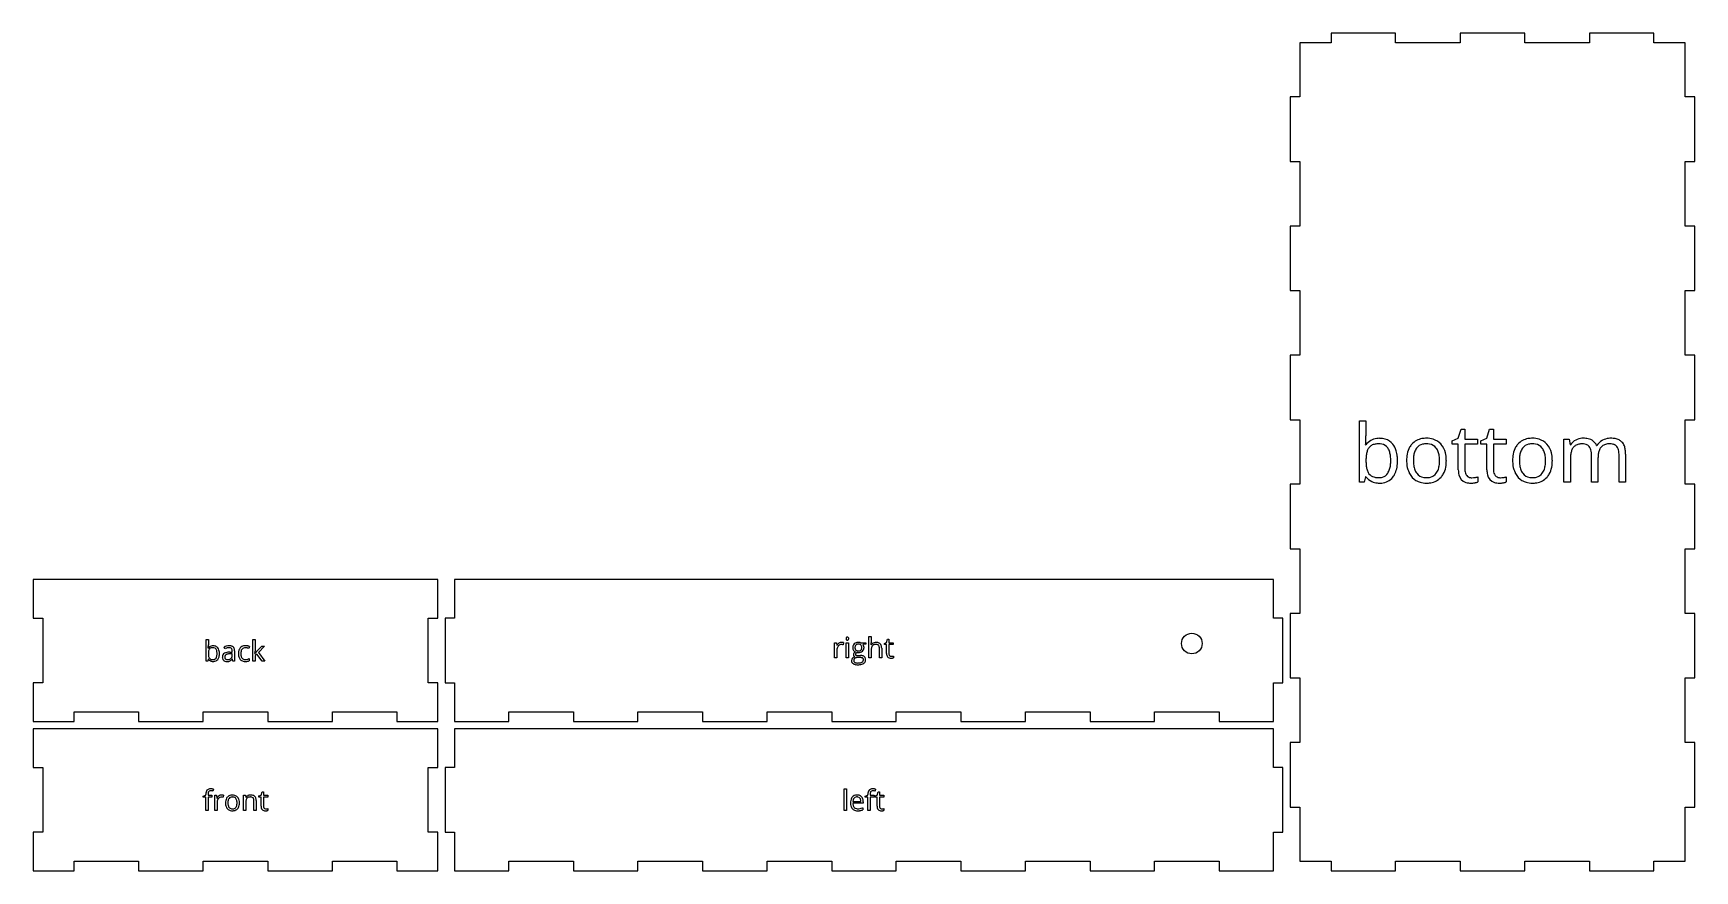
# Model space of a CAD drawing. Header units: millimetres. Extents: x 0 to 690, y 3 to 351.
import ezdxf

# ---------------------------------------------------------------- set-up
doc = ezdxf.new("R2010")
doc.units = ezdxf.units.MM
doc.header["$MEASUREMENT"] = 0
doc.layers.get('0').update_dxf_attribs({"linetype": 'CONTINUOUS'})
for name, color, linetype in [('back_labelLayer', 7, 'CONTINUOUS'), ('back_outsideCutPath', 7, 'CONTINUOUS'), ('bottom_labelLayer', 7, 'CONTINUOUS'), ('bottom_outsideCutPath', 7, 'CONTINUOUS'), ('front_labelLayer', 7, 'CONTINUOUS'), ('front_outsideCutPath', 7, 'CONTINUOUS'), ('left_labelLayer', 7, 'CONTINUOUS'), ('left_outsideCutPath', 7, 'CONTINUOUS'), ('right_labelLayer', 7, 'CONTINUOUS'), ('right_outsideCutPath', 7, 'CONTINUOUS')]:
    doc.layers.add(name, color=color, linetype=linetype)

msp = doc.modelspace()

# ---------------------------------------------------------------- linework, layer by layer
at = {"linetype": 'Continuous'}
msp.add_circle((481.14, 97.42), 4.29, dxfattribs=at)
at = {"layer": 'back_labelLayer'}
for p, q in [((71.77, 90.08), (71.77, 99.04)), ((71.77, 99.04), (72.72, 99.04)), ((72.72, 99.04), (72.72, 96.86)), ((91.18, 90.08), (91.18, 99.04)), ((91.18, 99.04), (92.12, 99.04)), ((92.12, 99.04), (92.12, 94.29)), ((72.45, 90.08), (71.77, 90.08)), ((72.66, 90.89), (72.45, 90.08)), ((72.72, 90.89), (72.66, 90.89)), ((72.68, 95.55), (72.72, 95.55)), ((79.53, 95.22), (79.24, 95.95)), ((81.59, 93.83), (82.66, 93.86)), ((82.63, 93.18), (81.68, 93.14)), ((82.63, 92.61), (82.63, 93.18)), ((82.69, 90.97), (82.65, 90.97)), ((82.66, 93.86), (82.66, 94.25)), ((82.88, 90.08), (82.69, 90.97)), ((83.59, 90.08), (82.88, 90.08)), ((83.59, 94.38), (83.59, 90.08)), ((89.77, 96.18), (89.48, 95.36)), ((89.68, 91.14), (89.68, 90.29)), ((92.12, 90.08), (91.18, 90.08)), ((92.08, 93.31), (92.12, 93.31)), ((92.84, 93.06), (92.12, 92.44)), ((92.12, 92.44), (92.12, 90.08)), ((95.07, 90.08), (92.84, 93.06)), ((92.88, 94.23), (94.92, 96.39)), ((96.05, 96.39), (93.5, 93.7)), ((93.5, 93.7), (96.23, 90.08)), ((94.92, 96.39), (96.05, 96.39)), ((96.23, 90.08), (95.07, 90.08))]:
    msp.add_line(p, q, dxfattribs=at)
for centre, radius, start, end in [((52.78, 96.85), 19.94, 358.11233, 0.04844), ((58.33, 96.66), 14.39, 355.72388, 358.12589), ((60.72, 96.5), 11.99, 355.47197, 355.65245), ((74.51, 94.3), 2.17, 95.18351, 145.1109), ((80.09, 93.24), 7.37, 177.6177, 180.0425), ((79.05, 93.21), 6.32, 179.77625, 185.70754), ((74.45, 92.12), 2.12, 215.58503, 245.83615), ((77.88, 93.36), 5.15, 171.06676, 177.8457), ((76.55, 92.96), 3.82, 185.59245, 194.20509), ((75.75, 93.7), 2.99, 160.89262, 171.23344), ((74.96, 92.54), 2.17, 193.94307, 208.02184), ((74.47, 94.15), 1.64, 143.33824, 161.256), ((74.31, 92.21), 1.44, 208.55367, 217.56049), ((74.16, 94.36), 1.27, 120.14028, 142.42492), ((74.26, 92.19), 1.39, 218.16903, 253.80472), ((74.35, 94.01), 1.66, 100.44697, 119.67007), ((74.61, 92.49), 2.52, 245.98012, 255.54561), ((74.52, 92.98), 2.22, 253.13822, 266.84833), ((74.69, 92.86), 2.9, 255.77552, 270.31855), ((74.55, 93.01), 2.69, 89.57316, 100.73243), ((74.7, 93.23), 3.27, 89.87436, 96.81452), ((74.59, 93.84), 3.08, 266.3775, 270.05105), ((74.58, 93.48), 2.21, 78.67816, 90.37493), ((74.61, 92.67), 1.91, 269.38687, 285.86308), ((74.74, 93.57), 2.92, 74.23934, 90.56237), ((74.71, 93.2), 3.24, 269.92254, 275.54813), ((74.77, 94.28), 1.39, 35.54083, 79.80113), ((74.86, 92.23), 2.26, 274.06401, 321.4081), ((74.75, 92.16), 1.38, 286.01629, 326.84972), ((74.93, 94.28), 2.19, 38.56312, 74.06705), ((74.61, 94.17), 1.59, 32.70353, 35.52403), ((74.07, 92.61), 2.2, 326.7105, 343.66616), ((74.19, 93.92), 2.08, 15.77797, 32.0151), ((72.79, 93), 3.53, 343.41712, 353.63694), ((72.81, 93.52), 3.51, 6.16487, 16.03963), ((70.69, 93.27), 5.65, 359.7681, 6.30953), ((70.86, 93.23), 5.48, 353.49346, 0.22056), ((74.54, 92.5), 2.69, 321.31614, 335.54361), ((74.43, 93.89), 2.82, 16.47093, 38.40752), ((73.68, 92.87), 3.62, 335.8306, 350.82547), ((73, 93.44), 4.32, 5.13385, 16.79735), ((71.72, 93.21), 5.61, 350.65627, 0.33802), ((71.19, 93.25), 6.14, 359.87793, 5.40939), ((80.18, 91.89), 1.65, 115.49046, 182.35682), ((80.93, 91.8), 2.41, 179.54573, 192.69495), ((80.12, 91.6), 1.57, 192.08279, 227.45207), ((80.17, 91.66), 1.65, 227.7689, 237.80503), ((81.33, 92.07), 4.41, 106.35685, 118.33498), ((80.31, 91.92), 1.94, 238.3273, 258.91837), ((81.01, 90.37), 3.39, 101.35682, 117.07988), ((82.33, 89.46), 6.41, 112.21225, 115.9641), ((81.04, 91.81), 1.51, 171.21222, 180.20582), ((80.9, 91.8), 1.37, 179.52663, 192.77868), ((80.56, 91.91), 1.02, 120.9734, 172.41799), ((80.43, 91.69), 0.891, 192.32644, 222.05801), ((80.4, 91.67), 0.852, 222.58061, 229.25462), ((80.52, 91.82), 1.04, 229.78365, 254.27246), ((81.71, 91.05), 4.7, 103.62268, 112.43197), ((80.51, 92.89), 2.94, 258.67198, 270.40476), ((80.8, 91.54), 1.47, 113.58863, 121.68047), ((81.52, 91.49), 5.02, 104.51615, 106.54899), ((81.16, 90.69), 2.39, 102.79953, 113.24331), ((80.67, 92.33), 1.58, 253.93967, 266.45336), ((81.38, 92.06), 4.43, 90.07145, 104.6521), ((81.67, 87.26), 6.57, 92.46964, 101.7065), ((80.53, 94.26), 4.3, 269.95396, 273.14906), ((80.72, 92.9), 2.15, 266.07842, 270.05894), ((81.34, 92.59), 3.11, 90.44844, 103.76655), ((81.59, 88.86), 4.26, 96.35453, 102.99531), ((80.74, 93.38), 2.63, 269.5792, 282.04137), ((80.6, 93.21), 3.25, 272.93354, 281.41388), ((81.91, 86.12), 7.02, 91.8565, 96.44785), ((80.82, 92.19), 2.21, 281.29797, 293.73139), ((80.93, 92.53), 1.76, 281.71208, 306.4594), ((81.32, 93.34), 2.36, 83.65069, 90.17535), ((81.4, 92.45), 4.04, 81.56795, 90.32491), ((81.87, 84.49), 9.34, 91.71641, 92.90959), ((81.42, 94.13), 1.56, 70.57163, 83.99289), ((80.98, 91.78), 1.76, 294.39331, 304.73712), ((81.62, 94.69), 0.971, 42.72953, 71.03803), ((81.02, 92.39), 1.6, 306.98807, 313.856), ((80.51, 92.44), 2.58, 304.84856, 314.85311), ((81.63, 93.98), 2.5, 68.22736, 81.74944), ((81.01, 92.39), 1.6, 314.18921, 347.42698), ((79.53, 93.43), 3.96, 314.74453, 321.70714), ((81.54, 94.64), 1.07, 20.40941, 41.44797), ((80.95, 94.42), 1.7, 7.82725, 20.60416), ((81.95, 94.79), 1.63, 47.86836, 68.2934), ((80.21, 92.59), 2.43, 346.91775, 0.28247), ((79.91, 94.27), 2.75, 359.6933, 8.00357), ((79.64, 92.61), 3, 359.81627, 0.0013), ((82.01, 94.89), 1.51, 19.2331, 46.67412), ((81.13, 94.56), 2.45, 6.33788, 19.68155), ((79.83, 94.4), 3.76, 359.80266, 6.65834), ((90.49, 93.23), 5.28, 169.89784, 180.3689), ((90.99, 93.19), 5.78, 179.93885, 183.98151), ((89.44, 93.05), 4.22, 183.59137, 196.35397), ((88.65, 93.57), 3.41, 153.08753, 170.10513), ((88.05, 92.62), 2.77, 196.01667, 221.13491), ((87.95, 93.9), 2.64, 138.65502, 152.68536), ((87.77, 92.42), 2.42, 221.79763, 256.80205), ((87.82, 93.99), 2.48, 101.4913, 138.31338), ((91.49, 93.22), 5.28, 174.53096, 180.15497), ((90.83, 93.18), 4.63, 179.70415, 188.07435), ((89.42, 93.45), 3.21, 160.14183, 175.13683), ((89.16, 92.94), 2.95, 187.93152, 200.38854), ((87.93, 94.04), 1.6, 114.42657, 161.66328), ((88.26, 92.6), 1.98, 200.41836, 216.63925), ((87.88, 92.33), 1.52, 216.96953, 261.3103), ((88.05, 93.53), 3.57, 256.42437, 270.48897), ((88.08, 93.54), 2.12, 88.71939, 112.56677), ((88.12, 92.75), 3.75, 89.58917, 102.17879), ((88.05, 93.11), 2.31, 260.13593, 270.2692), ((88.04, 94.8), 4, 270.26583, 286.28915), ((88.09, 95.21), 5.25, 269.96555, 272.86425), ((88.12, 93.54), 2.12, 87.67507, 89.97498), ((88.14, 92.19), 4.32, 77.77023, 89.94752), ((88.09, 92.92), 2.74, 81.69101, 87.50794), ((88.17, 93.97), 4.01, 272.59804, 282.18787), ((87.92, 91.72), 3.95, 77.29989, 81.73453), ((87.68, 90.61), 5.08, 74.78021, 77.44972), ((87.91, 91.41), 4.25, 68.32947, 74.88309), ((88.45, 92.71), 2.72, 282.03442, 296.94545), ((88.06, 91.74), 4.77, 74.67966, 77.95784), ((87.8, 95.71), 4.94, 286.04604, 292.36543), ((88.5, 93.34), 3.12, 70.09461, 74.73863), ((88.92, 94.49), 1.89, 63.50336, 70.18618), ((89.13, 94.92), 1.41, 62.92694, 63.18898), ((61.03, 95.48), 31.12, 356.03294, 356.64428), ((52.91, 96.03), 39.26, 356.02035, 356.05532), ((73.37, 94.76), 18.76, 356.63248, 357.49108), ((85.75, 94.3), 6.37, 358.27395, 359.89278), ((80.79, 94.44), 11.33, 357.50417, 358.33068), ((96.75, 90.04), 5.66, 142.32328, 144.7076), ((99.76, 87.71), 9.47, 140.4331, 142.33654), ((103.69, 84.48), 14.56, 139.2799, 140.47034), ((108.23, 80.57), 20.55, 138.34179, 139.2877)]:
    msp.add_arc(centre, radius, start, end, dxfattribs=at)
at = {"layer": 'back_outsideCutPath'}
for p, q in [((0, 124), (0, 107.91)), ((168, 124), (0, 124)), ((168, 107.91), (168, 124)), ((0, 107.91), (4, 107.91)), ((4, 107.91), (4, 81.09)), ((164, 81.09), (164, 107.91)), ((164, 107.91), (168, 107.91)), ((4, 81.09), (0, 81.09)), ((0, 81.09), (0, 65)), ((168, 81.09), (164, 81.09)), ((168, 65), (168, 81.09)), ((16.95, 65), (16.95, 69)), ((16.95, 69), (43.77, 69)), ((43.77, 69), (43.77, 65)), ((70.59, 65), (70.59, 69)), ((70.59, 69), (97.41, 69)), ((97.41, 69), (97.41, 65)), ((124.23, 65), (124.23, 69)), ((124.23, 69), (151.05, 69)), ((151.05, 69), (151.05, 65)), ((0, 65), (16.95, 65)), ((43.77, 65), (70.59, 65)), ((97.41, 65), (124.23, 65)), ((151.05, 65), (168, 65))]:
    msp.add_line(p, q, dxfattribs=at)
at = {"layer": 'bottom_labelLayer'}
for p, q in [((550.73, 164.4), (550.73, 189.93)), ((550.73, 189.93), (553.45, 189.93)), ((553.45, 189.93), (553.45, 183.73)), ((591.81, 182.71), (592.96, 186.55)), ((592.96, 186.55), (594.53, 186.55)), ((594.53, 186.55), (594.53, 182.38)), ((603.67, 182.71), (604.82, 186.55)), ((604.82, 186.55), (606.39, 186.55)), ((606.39, 186.55), (606.39, 182.38)), ((553.32, 179.99), (553.45, 179.99)), ((589.23, 181.58), (591.81, 182.71)), ((589.23, 180.27), (589.23, 181.58)), ((591.81, 180.27), (589.23, 180.27)), ((591.81, 169.57), (591.81, 180.27)), ((594.53, 182.38), (599.75, 182.38)), ((599.75, 180.27), (594.53, 180.27)), ((594.53, 180.27), (594.53, 169.68)), ((599.75, 182.38), (599.75, 180.27)), ((601.09, 181.58), (603.67, 182.71)), ((601.09, 180.27), (601.09, 181.58)), ((603.67, 180.27), (601.09, 180.27)), ((603.67, 169.57), (603.67, 180.27)), ((606.39, 182.38), (611.61, 182.38)), ((611.61, 180.27), (606.39, 180.27)), ((606.39, 180.27), (606.39, 169.68)), ((611.61, 182.38), (611.61, 180.27)), ((635.63, 164.4), (635.63, 182.38)), ((635.63, 182.38), (637.84, 182.38)), ((637.84, 182.38), (638.29, 179.92)), ((638.29, 179.92), (638.42, 179.92)), ((649.25, 179.66), (649.38, 179.66)), ((638.35, 173.83), (638.35, 164.4)), ((647.08, 164.4), (647.08, 176.1)), ((649.8, 174.44), (649.8, 164.4)), ((658.55, 164.4), (658.55, 176.1)), ((661.27, 176.13), (661.27, 164.4)), ((553.25, 166.71), (552.68, 164.4)), ((553.45, 166.71), (553.25, 166.71)), ((599.88, 166.65), (599.88, 164.56)), ((611.74, 166.65), (611.74, 164.56)), ((552.68, 164.4), (550.73, 164.4)), ((638.35, 164.4), (635.63, 164.4)), ((649.8, 164.4), (647.08, 164.4)), ((661.27, 164.4), (658.55, 164.4))]:
    msp.add_line(p, q, dxfattribs=at)
for centre, radius, start, end in [((519.37, 182.68), 34.06, 355.47169, 355.65264), ((512.47, 183.15), 40.97, 355.72387, 358.12589), ((496.67, 183.68), 56.78, 358.11231, 0.04844), ((558.53, 176.44), 6.19, 95.18352, 145.1109), ((557.55, 176.59), 3.62, 120.14029, 142.42489), ((558.08, 175.61), 4.74, 100.44693, 119.67008), ((558.64, 172.74), 7.65, 89.57313, 100.73242), ((559.07, 173.38), 9.3, 89.87433, 96.81454), ((558.74, 174.1), 6.3, 78.67812, 90.37497), ((559.18, 174.35), 8.32, 74.23933, 90.56238), ((559.28, 176.37), 3.97, 35.54084, 79.80112), ((559.73, 176.37), 6.23, 38.56313, 74.06704), ((558.31, 175.27), 8.03, 16.47093, 38.40752), ((578.12, 175.24), 7.52, 138.17595, 150.22875), ((577.87, 175.44), 7.2, 99.17593, 137.98328), ((577.93, 175.99), 4.34, 103.46853, 142.31189), ((578.57, 172.13), 10.58, 89.73263, 100.07599), ((578.48, 173.92), 6.48, 89.48059, 103.8805), ((578.57, 173.53), 6.87, 79.34533, 90.31749), ((578.71, 173.56), 9.15, 73.52228, 90.56922), ((579.1, 175.86), 4.48, 37.95776, 80.40062), ((579.25, 175.51), 7.13, 41.14456, 73.21339), ((578.22, 174.63), 8.48, 13.50143, 41.07034), ((622.14, 175.24), 7.52, 138.17595, 150.22875), ((621.88, 175.44), 7.2, 99.17593, 137.98328), ((621.95, 175.99), 4.34, 103.46853, 142.31189), ((622.59, 172.13), 10.58, 89.73263, 100.07599), ((622.5, 173.92), 6.48, 89.48059, 103.8805), ((622.59, 173.53), 6.87, 79.34533, 90.31749), ((622.73, 173.56), 9.15, 73.52228, 90.56922), ((623.11, 175.86), 4.48, 37.95776, 80.40062), ((623.26, 175.51), 7.13, 41.14456, 73.21339), ((622.24, 174.63), 8.48, 13.50143, 41.07034), ((643.03, 177.21), 5.35, 117.12096, 149.54237), ((642.37, 176.68), 3.57, 123.70204, 142.30221), ((642.72, 176.06), 4.28, 101.15464, 123.06556), ((643.58, 176.24), 6.47, 93.83433, 117.50721), ((643.24, 173.63), 6.76, 89.55733, 101.48321), ((643.73, 174.9), 7.81, 89.9662, 94.28315), ((643.3, 174.02), 6.38, 85.52381, 90.07933), ((643.82, 173.79), 8.92, 77.55723, 90.55131), ((643.48, 175.87), 4.52, 72.3601, 85.95617), ((644.01, 177.45), 2.86, 41.06107, 72.89936), ((644.65, 177.35), 5.26, 52.70271, 78.00538), ((644.94, 177.9), 4.65, 22.20979, 51.49705), ((654.31, 176.83), 5.69, 119.40418, 150.18288), ((653.79, 176.63), 3.61, 122.35973, 140.28841), ((654.94, 175.87), 6.83, 118.25842, 120.06295), ((654.94, 175.8), 6.89, 95.86351, 117.96933), ((654.19, 175.92), 4.43, 101.00323, 121.78406), ((654.72, 173.39), 7.01, 89.56214, 101.29617), ((655.17, 174.11), 8.59, 89.91969, 96.26176), ((654.78, 174.07), 6.32, 85.81444, 90.06851), ((655.25, 173.24), 9.47, 79.9361, 90.38037), ((654.95, 175.87), 4.52, 72.63954, 86.25682), ((655.47, 177.44), 2.87, 41.04081, 73.17926), ((655.88, 176.66), 5.99, 62.97233, 80.16651), ((656.54, 178.01), 4.49, 44.229, 62.62291), ((656.34, 177.93), 4.69, 19.56121, 43.31612), ((653.49, 176.86), 7.73, 7.50419, 19.96454), ((574.43, 173.42), 20.98, 177.61768, 180.04253), ((571.46, 173.34), 18.01, 179.77627, 185.70752), ((568.12, 173.74), 14.66, 171.06679, 177.84568), ((562.06, 174.72), 8.52, 160.89263, 171.23343), ((558.42, 176.01), 4.66, 143.33823, 161.25599), ((558.83, 176.05), 4.52, 32.70347, 35.52413), ((557.61, 175.35), 5.92, 15.77795, 32.01512), ((553.71, 174.2), 9.99, 6.16488, 16.03963), ((547.65, 173.51), 16.09, 359.76808, 6.30953), ((548.13, 173.38), 15.61, 353.49348, 0.22054), ((554.23, 173.99), 12.3, 5.13385, 16.79734), ((550.59, 173.31), 15.97, 350.65628, 0.33803), ((549.08, 173.44), 17.48, 359.87793, 5.40936), ((584.46, 173.5), 14.14, 169.2443, 180.38808), ((583.94, 173.35), 13.62, 179.77446, 189.09328), ((579.65, 174.45), 9.25, 150.71114, 169.46954), ((587.53, 173.47), 14.39, 173.00862, 180.24638), ((586.93, 173.34), 13.79, 179.70597, 187.91607), ((582.33, 174.13), 9.15, 162.06531, 173.16749), ((578.99, 175.24), 5.63, 142.90256, 162.37497), ((578.18, 175.21), 5.61, 20.0257, 37.43505), ((575.4, 174.19), 8.56, 7.74399, 20.06901), ((570.43, 173.48), 13.59, 359.70757, 7.89726), ((569.67, 173.36), 14.35, 353.53631, 0.20141), ((574.26, 173.59), 12.57, 1.12772, 13.88), ((572.77, 173.31), 14.07, 349.1762, 0.38627), ((570.85, 173.41), 15.98, 359.9919, 1.542), ((628.47, 173.5), 14.14, 169.2443, 180.38808), ((627.96, 173.35), 13.62, 179.77446, 189.09328), ((623.67, 174.45), 9.25, 150.71114, 169.46954), ((631.55, 173.47), 14.39, 173.00862, 180.24638), ((630.95, 173.34), 13.79, 179.70597, 187.91607), ((626.35, 174.13), 9.15, 162.06531, 173.16749), ((623.01, 175.24), 5.63, 142.90256, 162.37497), ((622.19, 175.21), 5.61, 20.0257, 37.43505), ((619.42, 174.19), 8.56, 7.74399, 20.06901), ((614.44, 173.48), 13.59, 359.70757, 7.89726), ((613.69, 173.36), 14.35, 353.53631, 0.20141), ((618.28, 173.59), 12.57, 1.12772, 13.88), ((616.79, 173.31), 14.07, 349.1762, 0.38627), ((614.87, 173.41), 15.98, 359.9919, 1.542), ((657.31, 173.84), 18.96, 178.09761, 180.02534), ((652.04, 174.08), 13.68, 171.30419, 178.35016), ((646.53, 174.94), 8.1, 161.02345, 171.44692), ((643.19, 176.12), 4.57, 143.07698, 161.39138), ((643.64, 177.21), 3.29, 20.70713, 40.02175), ((642.01, 176.58), 5.04, 7.98647, 20.79495), ((639.05, 176.14), 8.03, 359.69482, 8.14716), ((661.78, 174.51), 11.97, 172.37765, 180.18296), ((664.82, 174.44), 15.02, 179.8938, 180.00047), ((657.23, 175.13), 7.39, 160.87317, 172.52726), ((654.51, 176.1), 4.5, 140.97653, 161.16995), ((655.11, 177.21), 3.29, 20.70713, 40.02175), ((653.47, 176.58), 5.04, 7.98647, 20.79495), ((650.51, 176.14), 8.03, 359.69482, 8.14716), ((648.78, 176.19), 12.49, 359.71073, 7.69072), ((558.36, 170.22), 6.03, 215.58502, 245.83617), ((564.36, 172.61), 10.87, 185.59248, 194.20506), ((559.81, 171.43), 6.17, 193.94303, 208.02184), ((557.97, 170.49), 4.11, 208.55368, 217.56052), ((557.82, 170.43), 3.95, 218.16906, 253.80471), ((558.55, 172.69), 6.33, 253.13825, 266.84831), ((558.76, 175.11), 8.76, 266.37754, 270.05107), ((558.82, 171.78), 5.43, 269.38688, 285.86307), ((559.54, 170.55), 6.45, 274.06401, 321.4081), ((559.23, 170.32), 3.92, 286.0163, 326.84973), ((557.28, 171.61), 6.25, 326.7105, 343.66618), ((553.64, 172.73), 10.06, 343.41714, 353.63691), ((558.61, 171.31), 7.65, 321.31615, 335.54361), ((556.16, 172.37), 10.32, 335.8306, 350.82548), ((580.44, 172.76), 10.07, 188.91025, 205.31714), ((579.4, 172.33), 8.95, 205.65599, 208.44616), ((578.05, 171.5), 7.37, 207.7947, 238.6758), ((581.87, 172.61), 8.68, 187.76393, 200.09769), ((579.08, 171.59), 5.71, 200.08459, 216.91315), ((578.07, 170.86), 4.46, 217.30096, 261.70991), ((578.54, 173.12), 6.76, 260.50331, 270.24767), ((578.63, 172.68), 6.33, 269.44816, 284.72557), ((579.13, 170.82), 4.4, 284.56623, 322.63339), ((579.23, 171.4), 7.26, 278.89592, 317.99791), ((577.96, 171.67), 5.85, 323.00893, 342.63905), ((574.61, 172.76), 9.37, 342.36157, 353.75375), ((578.96, 171.61), 7.6, 318.14397, 329.75662), ((577.51, 172.37), 9.24, 330.25071, 349.41165), ((600.37, 169.47), 8.56, 179.3551, 192.84777), ((596.07, 168.31), 4.12, 190.38177, 253.87724), ((600.02, 169.65), 5.48, 179.64166, 189.7506), ((598.08, 169.3), 3.52, 189.54794, 205.78737), ((597.28, 168.94), 2.64, 206.12942, 221.4084), ((597.2, 168.87), 2.53, 221.59491, 262.35052), ((597.41, 169.96), 3.64, 261.3266, 270.19129), ((597.44, 175.26), 8.94, 269.88036, 278.30284), ((597.52, 174.57), 8.25, 278.41553, 279.0079), ((596.52, 180.98), 14.73, 278.95896, 280.51043), ((597.48, 175.85), 9.51, 280.48484, 282.62675), ((598.31, 172.12), 5.69, 282.58771, 285.57946), ((598.74, 170.57), 4.09, 285.72353, 286.25615), ((612.23, 169.47), 8.56, 179.3551, 192.84777), ((607.93, 168.31), 4.12, 190.38177, 253.87724), ((611.88, 169.65), 5.48, 179.64166, 189.7506), ((609.94, 169.3), 3.52, 189.54794, 205.78737), ((609.15, 168.94), 2.64, 206.12942, 221.4084), ((609.06, 168.87), 2.53, 221.59491, 262.35052), ((609.27, 169.96), 3.64, 261.3266, 270.19129), ((609.3, 175.26), 8.94, 269.88036, 278.30284), ((609.38, 174.57), 8.25, 278.41553, 279.0079), ((608.38, 180.98), 14.73, 278.95896, 280.51043), ((609.34, 175.85), 9.51, 280.48484, 282.62675), ((610.18, 172.12), 5.69, 282.58771, 285.57946), ((610.6, 170.57), 4.09, 285.72353, 286.25615), ((624.46, 172.76), 10.07, 188.91025, 205.31714), ((623.42, 172.33), 8.95, 205.65599, 208.44616), ((622.07, 171.5), 7.37, 207.7947, 238.6758), ((625.89, 172.61), 8.68, 187.76393, 200.09769), ((623.1, 171.59), 5.71, 200.08459, 216.91315), ((622.09, 170.86), 4.46, 217.30096, 261.70991), ((622.56, 173.12), 6.76, 260.50331, 270.24767), ((622.65, 172.68), 6.33, 269.44816, 284.72557), ((623.15, 170.82), 4.4, 284.56623, 322.63339), ((623.24, 171.4), 7.26, 278.89592, 317.99791), ((621.98, 171.67), 5.85, 323.00893, 342.63905), ((618.63, 172.76), 9.37, 342.36157, 353.75375), ((622.98, 171.61), 7.6, 318.14397, 329.75662), ((621.52, 172.37), 9.24, 330.25071, 349.41165), ((558.81, 171.29), 7.19, 245.98016, 255.54559), ((559.05, 172.33), 8.26, 255.77555, 270.31855), ((559.11, 173.31), 9.24, 269.92256, 275.54818), ((578.15, 171.69), 7.58, 238.81155, 253.24283), ((578.44, 172.82), 8.75, 253.54369, 270.41825), ((578.55, 174.65), 10.58, 269.75029, 279.80333), ((596.92, 171.18), 7.11, 253.7848, 270.88525), ((597.03, 171.06), 6.98, 270.00327, 270.76045), ((596.99, 172.56), 8.49, 270.89327, 275.54836), ((596.67, 175.86), 11.8, 275.52602, 279.29394), ((596.95, 174.27), 10.19, 279.18631, 280.11426), ((597.41, 171.79), 7.67, 280.00704, 283.37349), ((598.09, 168.94), 4.74, 283.30693, 288.11978), ((598.74, 166.99), 2.68, 287.9888, 295.30483), ((608.78, 171.18), 7.11, 253.7848, 270.88525), ((608.89, 171.06), 6.98, 270.00327, 270.76045), ((608.85, 172.56), 8.49, 270.89327, 275.54836), ((608.53, 175.86), 11.8, 275.52602, 279.29394), ((608.81, 174.27), 10.19, 279.18631, 280.11426), ((609.27, 171.79), 7.67, 280.00704, 283.37349), ((609.95, 168.94), 4.74, 283.30693, 288.11978), ((610.6, 166.99), 2.68, 287.9888, 295.30483), ((622.17, 171.69), 7.58, 238.81155, 253.24283), ((622.46, 172.82), 8.75, 253.54369, 270.41825), ((622.57, 174.65), 10.58, 269.75029, 279.80333)]:
    msp.add_arc(centre, radius, start, end, dxfattribs=at)
at = {"layer": 'bottom_outsideCutPath'}
for p, q in [((526, 347), (526, 324.51)), ((538.95, 347), (526, 347)), ((565.77, 351), (538.95, 351)), ((538.95, 351), (538.95, 347)), ((565.77, 347), (565.77, 351)), ((592.59, 347), (565.77, 347)), ((619.41, 351), (592.59, 351)), ((592.59, 351), (592.59, 347)), ((619.41, 347), (619.41, 351)), ((646.23, 347), (619.41, 347)), ((673.05, 351), (646.23, 351)), ((646.23, 351), (646.23, 347)), ((673.05, 347), (673.05, 351)), ((686, 347), (673.05, 347)), ((686, 324.51), (686, 347)), ((526, 324.51), (522, 324.51)), ((522, 324.51), (522, 297.69)), ((690, 324.51), (686, 324.51)), ((690, 297.69), (690, 324.51)), ((522, 297.69), (526, 297.69)), ((526, 297.69), (526, 270.87)), ((686, 270.87), (686, 297.69)), ((686, 297.69), (690, 297.69)), ((526, 270.87), (522, 270.87)), ((522, 270.87), (522, 244.05)), ((690, 270.87), (686, 270.87)), ((690, 244.05), (690, 270.87)), ((522, 244.05), (526, 244.05)), ((526, 244.05), (526, 217.23)), ((686, 217.23), (686, 244.05)), ((686, 244.05), (690, 244.05)), ((526, 217.23), (522, 217.23)), ((522, 217.23), (522, 190.41)), ((690, 217.23), (686, 217.23)), ((690, 190.41), (690, 217.23)), ((522, 190.41), (526, 190.41)), ((526, 190.41), (526, 163.59)), ((686, 163.59), (686, 190.41)), ((686, 190.41), (690, 190.41)), ((526, 163.59), (522, 163.59)), ((522, 163.59), (522, 136.77)), ((690, 163.59), (686, 163.59)), ((690, 136.77), (690, 163.59)), ((522, 136.77), (526, 136.77)), ((526, 136.77), (526, 109.95)), ((686, 109.95), (686, 136.77)), ((686, 136.77), (690, 136.77)), ((526, 109.95), (522, 109.95)), ((522, 109.95), (522, 83.13)), ((690, 109.95), (686, 109.95)), ((690, 83.13), (690, 109.95)), ((522, 83.13), (526, 83.13)), ((526, 83.13), (526, 56.31)), ((686, 56.31), (686, 83.13)), ((686, 83.13), (690, 83.13)), ((526, 56.31), (522, 56.31)), ((522, 56.31), (522, 29.49)), ((690, 56.31), (686, 56.31)), ((690, 29.49), (690, 56.31)), ((522, 29.49), (526, 29.49)), ((526, 29.49), (526, 7)), ((686, 7), (686, 29.49)), ((686, 29.49), (690, 29.49)), ((526, 7), (538.95, 7)), ((538.95, 7), (538.95, 3)), ((565.77, 3), (565.77, 7)), ((565.77, 7), (592.59, 7)), ((592.59, 7), (592.59, 3)), ((619.41, 3), (619.41, 7)), ((619.41, 7), (646.23, 7)), ((646.23, 7), (646.23, 3)), ((673.05, 3), (673.05, 7)), ((673.05, 7), (686, 7)), ((538.95, 3), (565.77, 3)), ((592.59, 3), (619.41, 3)), ((646.23, 3), (673.05, 3))]:
    msp.add_line(p, q, dxfattribs=at)
at = {"layer": 'front_labelLayer'}
for p, q in [((71.66, 34.39), (71.66, 34.74)), ((72.62, 34.77), (72.62, 34.36)), ((74.87, 36.87), (74.62, 36.1)), ((94.63, 34.47), (95.04, 35.82)), ((95.04, 35.82), (95.59, 35.82)), ((95.59, 35.82), (95.59, 34.36)), ((70.53, 34.05), (71.66, 34.39)), ((70.53, 33.62), (70.53, 34.05)), ((71.66, 33.62), (70.53, 33.62)), ((71.66, 28.04), (71.66, 33.62)), ((72.62, 28.04), (71.66, 28.04)), ((72.62, 34.36), (74.23, 34.36)), ((74.23, 33.62), (72.62, 33.62)), ((72.62, 33.62), (72.62, 28.04)), ((74.23, 34.36), (74.23, 33.62)), ((75.38, 28.04), (75.38, 34.36)), ((75.38, 34.36), (76.17, 34.36)), ((76.33, 28.04), (75.38, 28.04)), ((76.17, 34.36), (76.28, 33.19)), ((76.28, 33.19), (76.32, 33.19)), ((76.33, 31.43), (76.33, 28.04)), ((79.01, 34.4), (78.88, 33.52)), ((87.32, 28.04), (87.32, 34.36)), ((87.32, 34.36), (88.1, 34.36)), ((88.28, 28.04), (87.32, 28.04)), ((88.1, 34.36), (88.26, 33.49)), ((88.26, 33.49), (88.3, 33.49)), ((88.28, 31.36), (88.28, 28.04)), ((91.64, 28.04), (91.64, 32.13)), ((92.6, 28.04), (91.64, 28.04)), ((92.6, 32.16), (92.6, 28.04)), ((93.73, 34.08), (94.63, 34.47)), ((93.73, 33.62), (93.73, 34.08)), ((94.63, 33.62), (93.73, 33.62)), ((94.63, 29.86), (94.63, 33.62)), ((95.59, 34.36), (97.42, 34.36)), ((97.42, 33.62), (95.59, 33.62)), ((95.59, 33.62), (95.59, 29.9)), ((97.42, 34.36), (97.42, 33.62)), ((97.47, 28.83), (97.47, 28.1))]:
    msp.add_line(p, q, dxfattribs=at)
for centre, radius, start, end in [((75.54, 34.79), 3.88, 167.5776, 180.65868), ((73.71, 35.21), 2, 141.7434, 168.2322), ((73.42, 35.37), 1.68, 98.25515, 139.62034), ((75.9, 34.82), 3.28, 171.65274, 178.43837), ((77.13, 34.77), 4.52, 178.19741, 180.02317), ((74.59, 35.02), 1.95, 161.84374, 171.78472), ((73.78, 35.29), 1.11, 145.06881, 162.18025), ((73.55, 35.44), 0.828, 102.76774, 144.338), ((73.68, 34.16), 2.91, 89.66971, 99.93141), ((73.67, 34.99), 1.29, 89.48588, 103.41973), ((73.67, 34.23), 2.06, 83.07608, 89.79274), ((73.68, 33.99), 3.08, 81.56406, 89.70177), ((73.54, 33.22), 3.07, 76.51839, 83.02165), ((73.46, 32.48), 4.61, 75.97404, 81.65643), ((73.18, 31.69), 4.64, 71.96137, 76.59185), ((73.09, 30.94), 6.19, 73.29633, 76.09463), ((79.14, 31.6), 3.23, 139.41395, 150.60328), ((79.24, 31.44), 2.9, 173.69077, 180.08828), ((78.53, 31.55), 2.18, 138.95758, 174.54222), ((78.56, 32.1), 2.47, 124.23213, 139.41612), ((78.59, 31.49), 2.27, 135.62084, 138.83772), ((78.18, 31.95), 1.66, 89.63353, 137.08808), ((78.25, 32.57), 1.91, 89.67967, 124.44056), ((78.19, 31.36), 2.24, 87.34367, 89.96587), ((78.27, 30.08), 4.39, 84.99227, 90.12807), ((78.15, 30.67), 2.94, 81.58843, 87.19165), ((77.96, 29.4), 4.22, 77.44537, 81.63601), ((78.37, 31.26), 3.2, 78.48925, 85.02654), ((84.81, 31.24), 4.97, 169.2443, 180.38808), ((84.63, 31.19), 4.78, 179.77446, 189.09327), ((83.4, 30.98), 3.54, 188.91026, 205.31713), ((83.12, 31.57), 3.25, 150.71115, 169.46953), ((83.03, 30.83), 3.14, 205.6561, 208.44613), ((82.56, 30.54), 2.59, 207.7947, 238.67579), ((82.58, 31.85), 2.64, 138.17594, 150.22877), ((82.49, 31.92), 2.53, 99.17593, 137.98327), ((85.89, 31.23), 5.05, 173.0086, 180.24637), ((85.68, 31.18), 4.84, 179.70595, 187.91608), ((84.06, 31.46), 3.21, 162.06532, 173.16747), ((83.9, 30.93), 3.05, 187.76395, 200.09766), ((82.89, 31.85), 1.98, 142.90258, 162.37494), ((82.92, 30.57), 2.01, 200.0846, 216.91314), ((82.59, 30.6), 2.66, 238.81156, 253.24282), ((82.52, 32.11), 1.52, 103.46853, 142.31189), ((82.56, 30.31), 1.57, 217.30096, 261.7099), ((82.7, 31), 3.07, 253.54369, 270.41826), ((82.74, 30.76), 3.71, 89.73265, 100.07596), ((82.71, 31.38), 2.28, 89.48061, 103.8805), ((82.73, 31.1), 2.38, 260.50331, 270.24768), ((82.73, 31.64), 3.71, 269.75027, 279.80335), ((82.74, 31.25), 2.41, 79.34537, 90.31746), ((82.76, 30.95), 2.22, 269.44815, 284.72556), ((82.79, 31.26), 3.21, 73.52227, 90.56922), ((82.93, 32.07), 1.57, 37.95777, 80.40063), ((82.94, 30.3), 1.55, 284.56622, 322.63339), ((82.97, 30.5), 2.55, 278.89591, 317.99791), ((82.98, 31.94), 2.5, 41.14457, 73.21338), ((82.6, 31.84), 1.97, 20.02569, 37.43508), ((82.53, 30.6), 2.05, 323.00895, 342.63905), ((81.63, 31.48), 3.01, 7.74398, 20.06904), ((81.35, 30.98), 3.29, 342.36156, 353.75376), ((79.88, 31.23), 4.77, 359.70755, 7.89727), ((79.62, 31.19), 5.04, 353.53632, 0.20144), ((82.62, 31.64), 2.98, 13.50144, 41.07034), ((82.88, 30.58), 2.67, 318.14396, 329.75663), ((82.37, 30.84), 3.24, 330.25072, 349.41164), ((81.23, 31.27), 4.41, 1.12771, 13.88002), ((80.7, 31.17), 4.94, 349.17621, 0.38625), ((80.03, 31.21), 5.61, 359.99198, 1.54186), ((92.8, 31.43), 4.52, 171.17657, 178.32175), ((94.41, 31.36), 6.13, 178.08103, 180.0236), ((89.94, 32.46), 1.94, 116.94428, 147.65258), ((91.02, 31.72), 2.72, 159.95343, 171.38013), ((89.94, 32.12), 1.56, 140.15195, 160.3146), ((89.76, 32.24), 1.35, 118.54395, 139.1927), ((90.14, 32.12), 2.33, 115.80724, 117.60691), ((89.97, 31.84), 1.8, 100.11765, 118.16026), ((90.24, 31.88), 2.59, 94.32266, 115.54545), ((90.17, 30.77), 2.89, 89.59333, 100.37179), ((90.3, 31.34), 3.13, 89.95792, 94.71091), ((90.2, 31.13), 2.54, 84.01976, 90.15102), ((90.33, 30.7), 3.78, 80.55854, 90.35383), ((90.29, 31.94), 1.71, 71.08282, 84.36911), ((90.51, 32.54), 1.08, 43.37911, 71.53858), ((90.57, 32.06), 2.39, 65.10944, 80.7638), ((90.45, 32.51), 1.14, 22.70245, 42.34195), ((89.94, 32.3), 1.69, 8.49312, 22.65796), ((90.84, 32.68), 1.72, 46.55847, 64.87824), ((88.94, 32.14), 2.7, 359.67139, 8.68773), ((90.86, 32.74), 1.66, 19.38489, 45.5997), ((89.9, 32.38), 2.68, 6.96334, 19.83635), ((88.43, 32.18), 4.17, 359.76313, 7.21159), ((97.64, 29.82), 3.01, 179.35511, 192.84777), ((96.13, 29.42), 1.45, 190.38177, 253.87724), ((97.52, 29.89), 1.93, 179.64162, 189.75062), ((96.84, 29.77), 1.24, 189.54794, 205.78739), ((96.56, 29.64), 0.928, 206.12941, 221.40838), ((96.43, 30.43), 2.5, 253.78479, 270.88527), ((96.52, 29.61), 0.889, 221.59493, 262.35051), ((96.6, 30), 1.28, 261.32662, 270.19125), ((96.47, 30.38), 2.45, 270.00315, 270.76064), ((96.45, 30.91), 2.98, 270.89327, 275.54838), ((96.61, 31.86), 3.14, 269.88036, 278.30281), ((96.34, 32.07), 4.15, 275.52598, 279.29397), ((96.44, 31.51), 3.58, 279.18616, 280.11437), ((96.64, 31.61), 2.89, 278.41549, 279.00851), ((96.6, 30.64), 2.69, 280.00694, 283.37351), ((96.29, 33.87), 5.17, 278.95901, 280.51032), ((96.84, 29.64), 1.66, 283.30698, 288.11984), ((96.62, 32.06), 3.34, 280.4848, 282.6269), ((96.92, 30.75), 2, 282.58762, 285.5796), ((97.07, 28.95), 0.941, 287.98882, 295.30478), ((97.07, 30.21), 1.44, 285.72384, 286.25587)]:
    msp.add_arc(centre, radius, start, end, dxfattribs=at)
at = {"layer": 'front_outsideCutPath'}
for p, q in [((0, 62), (0, 45.91)), ((168, 62), (0, 62)), ((168, 45.91), (168, 62)), ((0, 45.91), (4, 45.91)), ((4, 45.91), (4, 19.09)), ((164, 19.09), (164, 45.91)), ((164, 45.91), (168, 45.91)), ((4, 19.09), (0, 19.09)), ((0, 19.09), (0, 3)), ((168, 19.09), (164, 19.09)), ((168, 3), (168, 19.09)), ((16.95, 3), (16.95, 7)), ((16.95, 7), (43.77, 7)), ((43.77, 7), (43.77, 3)), ((70.59, 3), (70.59, 7)), ((70.59, 7), (97.41, 7)), ((97.41, 7), (97.41, 3)), ((124.23, 3), (124.23, 7)), ((124.23, 7), (151.05, 7)), ((151.05, 7), (151.05, 3)), ((0, 3), (16.95, 3)), ((43.77, 3), (70.59, 3)), ((97.41, 3), (124.23, 3)), ((151.05, 3), (168, 3))]:
    msp.add_line(p, q, dxfattribs=at)
at = {"layer": 'left_labelLayer'}
for p, q in [((336.75, 28.04), (336.75, 37.01)), ((336.75, 37.01), (337.7, 37.01)), ((337.7, 37.01), (337.7, 28.04)), ((346.63, 34.39), (346.63, 34.74)), ((347.59, 34.77), (347.59, 34.36)), ((349.84, 36.87), (349.59, 36.1)), ((350.42, 34.47), (350.82, 35.82)), ((350.82, 35.82), (351.38, 35.82)), ((351.38, 35.82), (351.38, 34.36)), ((337.7, 28.04), (336.75, 28.04)), ((344.72, 31.03), (340.37, 31.03)), ((340.39, 31.81), (343.69, 31.81)), ((344.45, 29.19), (344.45, 28.34)), ((344.72, 31.63), (344.72, 31.03)), ((345.5, 34.05), (346.63, 34.39)), ((345.5, 33.62), (345.5, 34.05)), ((346.63, 33.62), (345.5, 33.62)), ((346.63, 28.04), (346.63, 33.62)), ((347.59, 28.04), (346.63, 28.04)), ((347.59, 34.36), (349.2, 34.36)), ((349.2, 33.62), (347.59, 33.62)), ((347.59, 33.62), (347.59, 28.04)), ((349.2, 34.36), (349.2, 33.62)), ((349.51, 34.08), (350.42, 34.47)), ((349.51, 33.62), (349.51, 34.08)), ((350.42, 33.62), (349.51, 33.62)), ((350.42, 29.86), (350.42, 33.62)), ((351.38, 34.36), (353.21, 34.36)), ((353.21, 33.62), (351.38, 33.62)), ((351.38, 33.62), (351.38, 29.9)), ((353.21, 34.36), (353.21, 33.62)), ((353.25, 28.83), (353.25, 28.1))]:
    msp.add_line(p, q, dxfattribs=at)
for centre, radius, start, end in [((350.51, 34.79), 3.88, 167.5776, 180.65868), ((348.69, 35.21), 2, 141.7434, 168.2322), ((348.39, 35.37), 1.68, 98.25515, 139.62034), ((350.87, 34.82), 3.28, 171.65274, 178.43837), ((352.11, 34.77), 4.52, 178.19741, 180.02317), ((349.56, 35.02), 1.95, 161.84374, 171.78472), ((348.76, 35.29), 1.11, 145.06881, 162.18025), ((348.52, 35.44), 0.828, 102.76774, 144.338), ((348.65, 34.16), 2.91, 89.66971, 99.93141), ((348.64, 34.99), 1.29, 89.48588, 103.41973), ((348.64, 34.23), 2.06, 83.07608, 89.79274), ((348.65, 33.99), 3.08, 81.56406, 89.70177), ((348.52, 33.22), 3.07, 76.51839, 83.02165), ((348.43, 32.48), 4.61, 75.97404, 81.65643), ((348.16, 31.69), 4.64, 71.96137, 76.59185), ((348.06, 30.94), 6.19, 73.29633, 76.09463), ((344.4, 31.18), 5.02, 168.95393, 180.38433), ((344.84, 31.15), 5.46, 179.98865, 181.79914), ((343.61, 31.08), 4.23, 181.35748, 194.49197), ((342.76, 31.52), 3.35, 149.4071, 169.18537), ((342.25, 30.7), 2.81, 194.08771, 223.05382), ((342.3, 31.76), 2.83, 140.10563, 148.90671), ((342.02, 32.02), 2.45, 92.47627, 140.53864), ((342.1, 30.59), 2.63, 223.54656, 256.19571), ((344.21, 31.1), 3.84, 181.14469, 190.80072), ((343.99, 31.48), 3.61, 172.15464, 174.76141), ((343.17, 31.61), 2.78, 160.33532, 172.53152), ((342.85, 30.84), 2.46, 190.60056, 206.02753), ((342.33, 31.92), 1.89, 138.09949, 160.58662), ((342.26, 30.55), 1.8, 206.29499, 222.55581), ((342.01, 32.2), 1.46, 106.46571, 137.91764), ((342.2, 30.53), 1.74, 223.06451, 258.14013), ((342.37, 31.64), 3.72, 256.00879, 270.4848), ((342.12, 31.79), 1.89, 89.44223, 106.20899), ((342.41, 31.4), 2.63, 257.5312, 270.43192), ((342.15, 31.09), 3.38, 89.96386, 93.91754), ((342.15, 31.71), 1.97, 79.64687, 90.29101), ((342.18, 31.56), 2.91, 74.21259, 90.545), ((342.4, 35.72), 7.79, 269.96688, 271.99314), ((342.42, 33.82), 5.05, 270.1984, 292.20904), ((342.29, 32.35), 1.31, 40.08227, 80.62434), ((342.48, 33.84), 5.91, 271.91201, 275.97267), ((342.36, 32.23), 2.22, 41.20648, 74.02328), ((342.68, 31.96), 4.02, 275.90544, 281.66037), ((342.15, 32.25), 1.48, 23.48215, 39.7072), ((342.58, 32.32), 4.39, 281.99356, 287.88513), ((341.6, 32.01), 2.08, 8.7342, 23.27723), ((340.44, 31.82), 3.26, 359.6745, 8.92244), ((342.16, 33.6), 5.74, 287.90227, 293.48618), ((342.02, 31.93), 2.67, 11.59942, 41.1496), ((342.17, 34.51), 5.79, 291.82541, 293.16146), ((340.83, 31.66), 3.89, 359.61478, 12.03364), ((353.43, 29.82), 3.01, 179.35511, 192.84777), ((351.92, 29.42), 1.45, 190.38177, 253.87724), ((353.3, 29.89), 1.93, 179.64162, 189.75062), ((352.62, 29.77), 1.24, 189.54794, 205.78739), ((352.34, 29.64), 0.928, 206.12941, 221.40838), ((352.21, 30.43), 2.5, 253.78479, 270.88527), ((352.31, 29.61), 0.889, 221.59493, 262.35051), ((352.39, 30), 1.28, 261.32662, 270.19125), ((352.25, 30.38), 2.45, 270.00315, 270.76064), ((352.24, 30.91), 2.98, 270.89327, 275.54838), ((352.4, 31.86), 3.14, 269.88036, 278.30281), ((352.13, 32.07), 4.15, 275.52598, 279.29397), ((352.22, 31.51), 3.58, 279.18616, 280.11437), ((352.43, 31.61), 2.89, 278.41549, 279.00851), ((352.38, 30.64), 2.69, 280.00694, 283.37351), ((352.07, 33.87), 5.17, 278.95901, 280.51032), ((352.62, 29.64), 1.66, 283.30698, 288.11984), ((352.41, 32.06), 3.34, 280.4848, 282.6269), ((352.7, 30.75), 2, 282.58762, 285.5796), ((352.85, 28.95), 0.941, 287.98882, 295.30478), ((352.85, 30.21), 1.44, 285.72384, 286.25587)]:
    msp.add_arc(centre, radius, start, end, dxfattribs=at)
at = {"layer": 'left_outsideCutPath'}
for p, q in [((175, 62), (175, 45.91)), ((515, 62), (175, 62)), ((515, 45.91), (515, 62)), ((175, 45.91), (171, 45.91)), ((171, 45.91), (171, 19.09)), ((519, 45.91), (515, 45.91)), ((519, 19.09), (519, 45.91)), ((171, 19.09), (175, 19.09)), ((175, 19.09), (175, 3)), ((515, 3), (515, 19.09)), ((515, 19.09), (519, 19.09)), ((197.49, 3), (197.49, 7)), ((197.49, 7), (224.31, 7)), ((224.31, 7), (224.31, 3)), ((251.13, 3), (251.13, 7)), ((251.13, 7), (277.95, 7)), ((277.95, 7), (277.95, 3)), ((304.77, 3), (304.77, 7)), ((304.77, 7), (331.59, 7)), ((331.59, 7), (331.59, 3)), ((358.41, 3), (358.41, 7)), ((358.41, 7), (385.23, 7)), ((385.23, 7), (385.23, 3)), ((412.05, 3), (412.05, 7)), ((412.05, 7), (438.87, 7)), ((438.87, 7), (438.87, 3)), ((465.69, 3), (465.69, 7)), ((465.69, 7), (492.51, 7)), ((492.51, 7), (492.51, 3)), ((175, 3), (197.49, 3)), ((224.31, 3), (251.13, 3)), ((277.95, 3), (304.77, 3)), ((331.59, 3), (358.41, 3)), ((385.23, 3), (412.05, 3)), ((438.87, 3), (465.69, 3)), ((492.51, 3), (515, 3))]:
    msp.add_line(p, q, dxfattribs=at)
at = {"layer": 'right_labelLayer'}
for p, q in [((332.79, 91.43), (332.79, 97.75)), ((332.79, 97.75), (333.58, 97.75)), ((333.58, 97.75), (333.69, 96.58)), ((336.43, 97.8), (336.3, 96.91)), ((337.61, 91.43), (337.61, 97.75)), ((337.61, 97.75), (338.57, 97.75)), ((338.57, 97.75), (338.57, 91.43)), ((343.58, 97.75), (345.76, 97.75)), ((345.76, 97.14), (344.59, 97.01)), ((345.76, 97.75), (345.76, 97.14)), ((347.06, 91.43), (347.06, 100.4)), ((347.06, 100.4), (348.02, 100.4)), ((347.97, 96.87), (348.03, 96.87)), ((348.02, 100.4), (348.02, 97.69)), ((353.47, 97.47), (354.37, 97.86)), ((353.47, 97.01), (353.47, 97.47)), ((354.37, 97.01), (353.47, 97.01)), ((354.37, 97.86), (354.77, 99.21)), ((354.37, 93.25), (354.37, 97.01)), ((354.77, 99.21), (355.33, 99.21)), ((355.33, 99.21), (355.33, 97.75)), ((355.33, 97.75), (357.16, 97.75)), ((357.16, 97.01), (355.33, 97.01)), ((355.33, 97.01), (355.33, 93.29)), ((357.16, 97.75), (357.16, 97.01)), ((333.75, 91.43), (332.79, 91.43)), ((333.69, 96.58), (333.74, 96.58)), ((333.75, 94.82), (333.75, 91.43)), ((338.57, 91.43), (337.61, 91.43)), ((343.25, 91.58), (342.1, 91.58)), ((342.44, 92.44), (343.56, 92.44)), ((348.02, 91.43), (347.06, 91.43)), ((348.02, 94.74), (348.02, 91.43)), ((351.38, 91.43), (351.38, 95.52)), ((352.34, 91.43), (351.38, 91.43)), ((352.34, 95.55), (352.34, 91.43)), ((357.21, 92.22), (357.21, 91.49))]:
    msp.add_line(p, q, dxfattribs=at)
for centre, radius, start, end in [((336.55, 94.99), 3.23, 139.41395, 150.60328), ((335.97, 95.49), 2.47, 124.23213, 139.41612), ((335.59, 95.34), 1.66, 89.63353, 137.08808), ((335.66, 95.96), 1.91, 89.67967, 124.44056), ((335.6, 94.75), 2.24, 87.34367, 89.96587), ((335.68, 93.47), 4.39, 84.99227, 90.12807), ((335.56, 94.06), 2.94, 81.58843, 87.19165), ((335.38, 92.79), 4.22, 77.44537, 81.63601), ((335.79, 94.66), 3.2, 78.48925, 85.02654), ((338.59, 99.47), 1.06, 170.84526, 180.35447), ((338.66, 99.46), 1.13, 179.88055, 185.36867), ((338.31, 99.42), 0.779, 184.9926, 198.20392), ((338.19, 99.53), 0.658, 155.96795, 171.05155), ((338.04, 99.33), 0.494, 197.79337, 224.89421), ((338, 99.62), 0.447, 133.78807, 155.91717), ((338.07, 99.54), 0.553, 92.64464, 133.47102), ((338.07, 99.36), 0.537, 225.1301, 249.90015), ((338.09, 99.43), 0.608, 250.49994, 270.59784), ((338.09, 99.36), 0.73, 89.96948, 93.76414), ((338.1, 99.53), 0.564, 46.37085, 90.88791), ((338.1, 99.38), 0.558, 269.17883, 314.28073), ((338.16, 99.59), 0.483, 17.72513, 46.44735), ((338.17, 99.32), 0.467, 313.61522, 332.26789), ((338.03, 99.39), 0.623, 332.63219, 350.07066), ((337.9, 99.5), 0.759, 4.94268, 18.19021), ((337.67, 99.45), 0.99, 349.83449, 0.38902), ((337.57, 99.46), 1.09, 359.88466, 5.31829), ((342.15, 95.96), 1.82, 132.32876, 167.3341), ((342.27, 95.78), 2.03, 106.21892, 131.53775), ((342.43, 96), 1.15, 135.58399, 163.00161), ((342.39, 96.03), 1.1, 122.52107, 134.99672), ((342.58, 94.78), 3.08, 93.63297, 106.54085), ((342.49, 95.84), 1.31, 101.06206, 121.97389), ((342.63, 95.16), 2.01, 89.58593, 101.33343), ((342.68, 93.64), 4.22, 89.93803, 94.02674), ((342.67, 95.09), 2.08, 76.1095, 90.70286), ((342.7, 94.2), 3.67, 82.58521, 90.18493), ((342.81, 95.07), 2.79, 74.00891, 82.56941), ((342.94, 96.05), 1.09, 13.95358, 77.66738), ((343.37, 96.04), 1.55, 29.4585, 38.35766), ((342.74, 95.68), 2.29, 23.18454, 29.54226), ((344.27, 97.4), 3.74, 351.97134, 354.9619), ((342.34, 97.56), 5.68, 354.98291, 357.89432), ((339.41, 97.68), 8.6, 357.86739, 0.06833), ((349.65, 95.86), 1.91, 119.83159, 147.97259), ((349.5, 95.64), 1.34, 118.4551, 139.67062), ((349.88, 95.51), 2.33, 116.66569, 120.41839), ((349.92, 95.39), 2.46, 96.66527, 116.37824), ((349.7, 95.24), 1.8, 100.10676, 118.08476), ((349.91, 94.16), 2.89, 89.59195, 100.35953), ((350.02, 94.75), 3.1, 89.89276, 96.99593), ((349.94, 94.52), 2.54, 84.01976, 90.15102), ((350.05, 93.97), 3.88, 80.6863, 90.35372), ((350.03, 95.33), 1.71, 71.08282, 84.36911), ((350.25, 95.93), 1.08, 43.37911, 71.53858), ((350.29, 95.39), 2.44, 65.60224, 80.88444), ((350.19, 95.91), 1.14, 22.70245, 42.34195), ((350.58, 96.05), 1.72, 46.74007, 65.41308), ((350.6, 96.11), 1.67, 19.22041, 45.76608), ((349.64, 95.75), 2.69, 6.47339, 19.6468), ((336.65, 94.83), 2.9, 173.69077, 180.08828), ((335.94, 94.94), 2.18, 138.95758, 174.54222), ((336, 94.88), 2.27, 135.62084, 138.83772), ((341.27, 90.39), 1.46, 138.3916, 181.00525), ((341.83, 90.36), 2.02, 179.97844, 183.02262), ((341.36, 90.32), 1.55, 182.20797, 207.74618), ((341.42, 90.25), 1.67, 113.81212, 138.34964), ((343.06, 95.73), 2.76, 166.81957, 180.48395), ((342.71, 95.7), 2.41, 179.97602, 183.62072), ((342.28, 95.65), 1.98, 183.01608, 212.31233), ((342.36, 95.71), 2.08, 212.47139, 215.88746), ((341.73, 92.82), 1.09, 161.72264, 180.4843), ((341.74, 92.81), 1.1, 179.98369, 182.93763), ((341.53, 92.78), 0.887, 182.17677, 215.34154), ((342.05, 95.46), 1.68, 215.16407, 247.47478), ((341.61, 92.85), 0.969, 144.49641, 161.33496), ((342.26, 90.38), 1.53, 168.25803, 180.38203), ((341.69, 90.36), 0.961, 179.22075, 200.93551), ((341.72, 89.62), 2.37, 102.28708, 114.11725), ((341.75, 90.5), 1.01, 130.79446, 169.04135), ((341.57, 90.34), 0.845, 202.0287, 236.14573), ((341.76, 92.95), 1.18, 215.4646, 217.17515), ((341.94, 92.61), 1.37, 132.72596, 144.14792), ((341.62, 92.83), 0.993, 216.58615, 245.49688), ((342.45, 92.06), 2.12, 125.22135, 132.86545), ((341.82, 90.42), 1.12, 117.23037, 130.50238), ((342.97, 91.34), 3, 121.23521, 125.37945), ((343.04, 95.8), 1.79, 162.59116, 175.73436), ((343.76, 95.73), 2.52, 175.33935, 180.0864), ((343.11, 95.71), 1.87, 179.56173, 191.65296), ((342.46, 95.57), 1.2, 191.35552, 213.36606), ((341.95, 90.13), 1.43, 99.81027, 116.82298), ((342.31, 95.48), 1.02, 213.95734, 227.79718), ((342.21, 92.95), 0.72, 147.5369, 180.25919), ((341.99, 92.94), 0.496, 179.29183, 198.3581), ((341.9, 92.91), 0.4, 199.22913, 239.56914), ((342.45, 92.79), 1, 128.0882, 147.14007), ((342.44, 95.65), 1.24, 228.26211, 254.73412), ((341.97, 93.02), 0.53, 238.21951, 239.84646), ((342.04, 93.15), 0.671, 240.73034, 254.50271), ((342.09, 89.38), 2.2, 89.64351, 100.0209), ((342.89, 92.25), 1.7, 117.39353, 128.40956), ((342.22, 93.78), 1.33, 254.16383, 262.21222), ((342.36, 94.79), 2.35, 262.05553, 267.2084), ((342.58, 96.31), 2.6, 259.49643, 263.39036), ((342.62, 96.24), 1.85, 254.40167, 267.43485), ((342.43, 96.08), 3.64, 267.09195, 270.08626), ((342.63, 96.78), 3.07, 263.48369, 270.12711), ((342.66, 96.85), 2.46, 267.01537, 270.0323), ((342.64, 97.86), 4.15, 269.96919, 272.93118), ((342.69, 96.47), 2.08, 269.2257, 284.37732), ((342.71, 96.87), 3.16, 272.5335, 285.25795), ((342.98, 95.48), 1.06, 282.77967, 346.48285), ((343.27, 85.49), 6.09, 86.50542, 90.13995), ((342.99, 95.87), 2.12, 284.93158, 310.62228), ((343.58, 88.52), 3.92, 81.57445, 90.30597), ((343.42, 87.97), 3.6, 81.41727, 86.57561), ((343.68, 89.62), 1.93, 73.41005, 81.59067), ((342.01, 95.77), 2.06, 359.18063, 15.0432), ((342.13, 95.72), 1.94, 345.4362, 0.7466), ((343.79, 89.92), 2.5, 68.36717, 81.73991), ((343.46, 90.88), 1.4, 301.22306, 318.62385), ((343.98, 90.6), 0.907, 58.9972, 73.85861), ((343.22, 95.61), 1.77, 310.60977, 342.09238), ((344.13, 90.87), 0.603, 31.50949, 58.07779), ((343.72, 90.65), 1.05, 319.07655, 1.14069), ((343.97, 90.78), 0.784, 10.66087, 30.93619), ((344.07, 90.64), 1.73, 52.18795, 68.25011), ((343.47, 90.68), 1.29, 359.54611, 10.99047), ((342.13, 95.41), 2.95, 21.25068, 23.34897), ((343.92, 90.65), 1.76, 302.99037, 339.54944), ((343.16, 95.82), 1.84, 6.85049, 20.9872), ((342.82, 95.72), 2.19, 342.56499, 0.59578), ((342.65, 95.75), 2.36, 359.87111, 7.04321), ((344.27, 90.9), 1.4, 8.62013, 51.89825), ((343.61, 90.72), 2.07, 340.52689, 0.72016), ((343.58, 90.76), 2.1, 359.74303, 9.73267), ((352.59, 94.81), 4.57, 171.32026, 178.34066), ((354.19, 94.74), 6.17, 178.10801, 180.02296), ((350.81, 95.09), 2.77, 160.15671, 171.53126), ((349.7, 95.5), 1.59, 140.62084, 160.5049), ((349.68, 95.69), 1.69, 8.49312, 22.65796), ((348.68, 95.54), 2.7, 359.67139, 8.68773), ((348.2, 95.57), 4.14, 359.79452, 6.77439), ((357.38, 93.22), 3.01, 179.35511, 192.84777), ((355.87, 92.81), 1.45, 190.38177, 253.87724), ((357.25, 93.28), 1.93, 179.64162, 189.75062), ((356.57, 93.16), 1.24, 189.54794, 205.78739), ((356.29, 93.03), 0.928, 206.12941, 221.40838), ((356.17, 93.82), 2.5, 253.78479, 270.88527), ((356.26, 93), 0.889, 221.59493, 262.35051), ((356.34, 93.39), 1.28, 261.32662, 270.19125), ((356.2, 93.77), 2.45, 270.00315, 270.76064), ((356.19, 94.3), 2.98, 270.89327, 275.54838), ((356.35, 95.25), 3.14, 269.88036, 278.30281), ((356.08, 95.46), 4.15, 275.52598, 279.29397), ((356.18, 94.9), 3.58, 279.18616, 280.11437), ((356.38, 95), 2.89, 278.41549, 279.00851), ((356.34, 94.03), 2.69, 280.00694, 283.37351), ((356.03, 97.26), 5.17, 278.95901, 280.51032), ((356.58, 93.03), 1.66, 283.30698, 288.11984), ((356.36, 95.45), 3.34, 280.4848, 282.6269), ((356.66, 94.15), 2, 282.58762, 285.5796), ((356.8, 92.34), 0.941, 287.98882, 295.30478), ((356.8, 93.6), 1.44, 285.72384, 286.25587), ((341.32, 90.33), 1.52, 208.90361, 236.42316), ((341.72, 90.9), 2.22, 235.96678, 251.22291), ((342.1, 92.01), 3.4, 251.21021, 262.70638), ((341.75, 90.55), 1.12, 235.06341, 238.50443), ((341.95, 90.91), 1.53, 239.10667, 254.48623), ((342.21, 91.83), 2.49, 254.2324, 263.49374), ((342.36, 93.96), 5.36, 262.5635, 270.26988), ((342.38, 93.25), 3.92, 263.41087, 270.14572), ((342.4, 94.16), 4.83, 269.90674, 270.00005), ((342.42, 96.18), 7.58, 269.75451, 276.61696), ((342.42, 95.76), 6.43, 269.79572, 275.39912), ((342.66, 93.29), 3.95, 275.29566, 283.35163), ((342.76, 93.36), 4.74, 276.49399, 286.49537), ((343.05, 91.68), 2.29, 283.13706, 295.85732), ((343.34, 91.04), 1.59, 296.40475, 301.80095), ((343.3, 91.57), 2.87, 286.25423, 302.528), ((343.6, 91.05), 2.27, 303.18683, 304.1725)]:
    msp.add_arc(centre, radius, start, end, dxfattribs=at)
at = {"layer": 'right_outsideCutPath'}
for p, q in [((175, 124), (175, 107.91)), ((515, 124), (175, 124)), ((515, 107.91), (515, 124)), ((175, 107.91), (171, 107.91)), ((171, 107.91), (171, 81.09)), ((519, 107.91), (515, 107.91)), ((519, 81.09), (519, 107.91)), ((171, 81.09), (175, 81.09)), ((175, 81.09), (175, 65)), ((515, 65), (515, 81.09)), ((515, 81.09), (519, 81.09)), ((197.49, 65), (197.49, 69)), ((197.49, 69), (224.31, 69)), ((224.31, 69), (224.31, 65)), ((251.13, 65), (251.13, 69)), ((251.13, 69), (277.95, 69)), ((277.95, 69), (277.95, 65)), ((304.77, 65), (304.77, 69)), ((304.77, 69), (331.59, 69)), ((331.59, 69), (331.59, 65)), ((358.41, 65), (358.41, 69)), ((358.41, 69), (385.23, 69)), ((385.23, 69), (385.23, 65)), ((412.05, 65), (412.05, 69)), ((412.05, 69), (438.87, 69)), ((438.87, 69), (438.87, 65)), ((465.69, 65), (465.69, 69)), ((465.69, 69), (492.51, 69)), ((492.51, 69), (492.51, 65)), ((175, 65), (197.49, 65)), ((224.31, 65), (251.13, 65)), ((277.95, 65), (304.77, 65)), ((331.59, 65), (358.41, 65)), ((385.23, 65), (412.05, 65)), ((438.87, 65), (465.69, 65)), ((492.51, 65), (515, 65))]:
    msp.add_line(p, q, dxfattribs=at)

doc.saveas('drawing.dxf')
